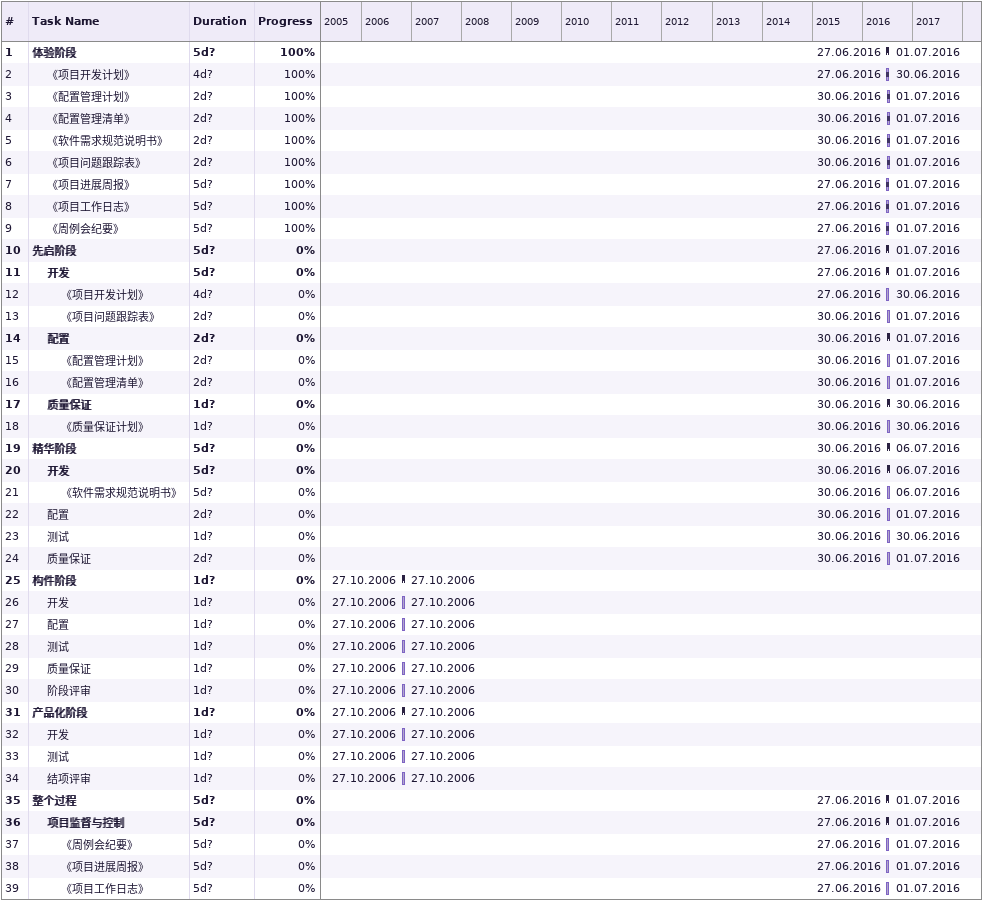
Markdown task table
| ID | Level | Task | Duration | Start | Finish | % complete |
|---|---|---|---|---|---|---|
| 1 | 1 | **体验阶段** | 5d? | 2016-06-27 | 2016-07-01 | 100 |
| 2 | 2 | 《项目开发计划》 | 4d? | 2016-06-27 | 2016-06-30 | 100 |
| 3 | 2 | 《配置管理计划》 | 2d? | 2016-06-30 | 2016-07-01 | 100 |
| 4 | 2 | 《配置管理清单》 | 2d? | 2016-06-30 | 2016-07-01 | 100 |
| 5 | 2 | 《软件需求规范说明书》 | 2d? | 2016-06-30 | 2016-07-01 | 100 |
| 6 | 2 | 《项目问题跟踪表》 | 2d? | 2016-06-30 | 2016-07-01 | 100 |
| 7 | 2 | 《项目进展周报》 | 5d? | 2016-06-27 | 2016-07-01 | 100 |
| 8 | 2 | 《项目工作日志》 | 5d? | 2016-06-27 | 2016-07-01 | 100 |
| 9 | 2 | 《周例会纪要》 | 5d? | 2016-06-27 | 2016-07-01 | 100 |
| 10 | 1 | **先启阶段** | 5d? | 2016-06-27 | 2016-07-01 | 0 |
| 11 | 2 | **开发** | 5d? | 2016-06-27 | 2016-07-01 | 0 |
| 12 | 3 | 《项目开发计划》 | 4d? | 2016-06-27 | 2016-06-30 | 0 |
| 13 | 3 | 《项目问题跟踪表》 | 2d? | 2016-06-30 | 2016-07-01 | 0 |
| 14 | 2 | **配置** | 2d? | 2016-06-30 | 2016-07-01 | 0 |
| 15 | 3 | 《配置管理计划》 | 2d? | 2016-06-30 | 2016-07-01 | 0 |
| 16 | 3 | 《配置管理清单》 | 2d? | 2016-06-30 | 2016-07-01 | 0 |
| 17 | 2 | **质量保证** | 1d? | 2016-06-30 | 2016-06-30 | 0 |
| 18 | 3 | 《质量保证计划》 | 1d? | 2016-06-30 | 2016-06-30 | 0 |
| 19 | 1 | **精华阶段** | 5d? | 2016-06-30 | 2016-07-06 | 0 |
| 20 | 2 | **开发** | 5d? | 2016-06-30 | 2016-07-06 | 0 |
| 21 | 3 | 《软件需求规范说明书》 | 5d? | 2016-06-30 | 2016-07-06 | 0 |
| 22 | 2 | 配置 | 2d? | 2016-06-30 | 2016-07-01 | 0 |
| 23 | 2 | 测试 | 1d? | 2016-06-30 | 2016-06-30 | 0 |
| 24 | 2 | 质量保证 | 2d? | 2016-06-30 | 2016-07-01 | 0 |
| 25 | 1 | **构件阶段** | 1d? | 2006-10-27 | 2006-10-27 | 0 |
| 26 | 2 | 开发 | 1d? | 2006-10-27 | 2006-10-27 | 0 |
| 27 | 2 | 配置 | 1d? | 2006-10-27 | 2006-10-27 | 0 |
| 28 | 2 | 测试 | 1d? | 2006-10-27 | 2006-10-27 | 0 |
| 29 | 2 | 质量保证 | 1d? | 2006-10-27 | 2006-10-27 | 0 |
| 30 | 2 | 阶段评审 | 1d? | 2006-10-27 | 2006-10-27 | 0 |
| 31 | 1 | **产品化阶段** | 1d? | 2006-10-27 | 2006-10-27 | 0 |
| 32 | 2 | 开发 | 1d? | 2006-10-27 | 2006-10-27 | 0 |
| 33 | 2 | 测试 | 1d? | 2006-10-27 | 2006-10-27 | 0 |
| 34 | 2 | 结项评审 | 1d? | 2006-10-27 | 2006-10-27 | 0 |
| 35 | 1 | **整个过程** | 5d? | 2016-06-27 | 2016-07-01 | 0 |
| 36 | 2 | **项目监督与控制** | 5d? | 2016-06-27 | 2016-07-01 | 0 |
| 37 | 3 | 《周例会纪要》 | 5d? | 2016-06-27 | 2016-07-01 | 0 |
| 38 | 3 | 《项目进展周报》 | 5d? | 2016-06-27 | 2016-07-01 | 0 |
| 39 | 3 | 《项目工作日志》 | 5d? | 2016-06-27 | 2016-07-01 | 0 |
